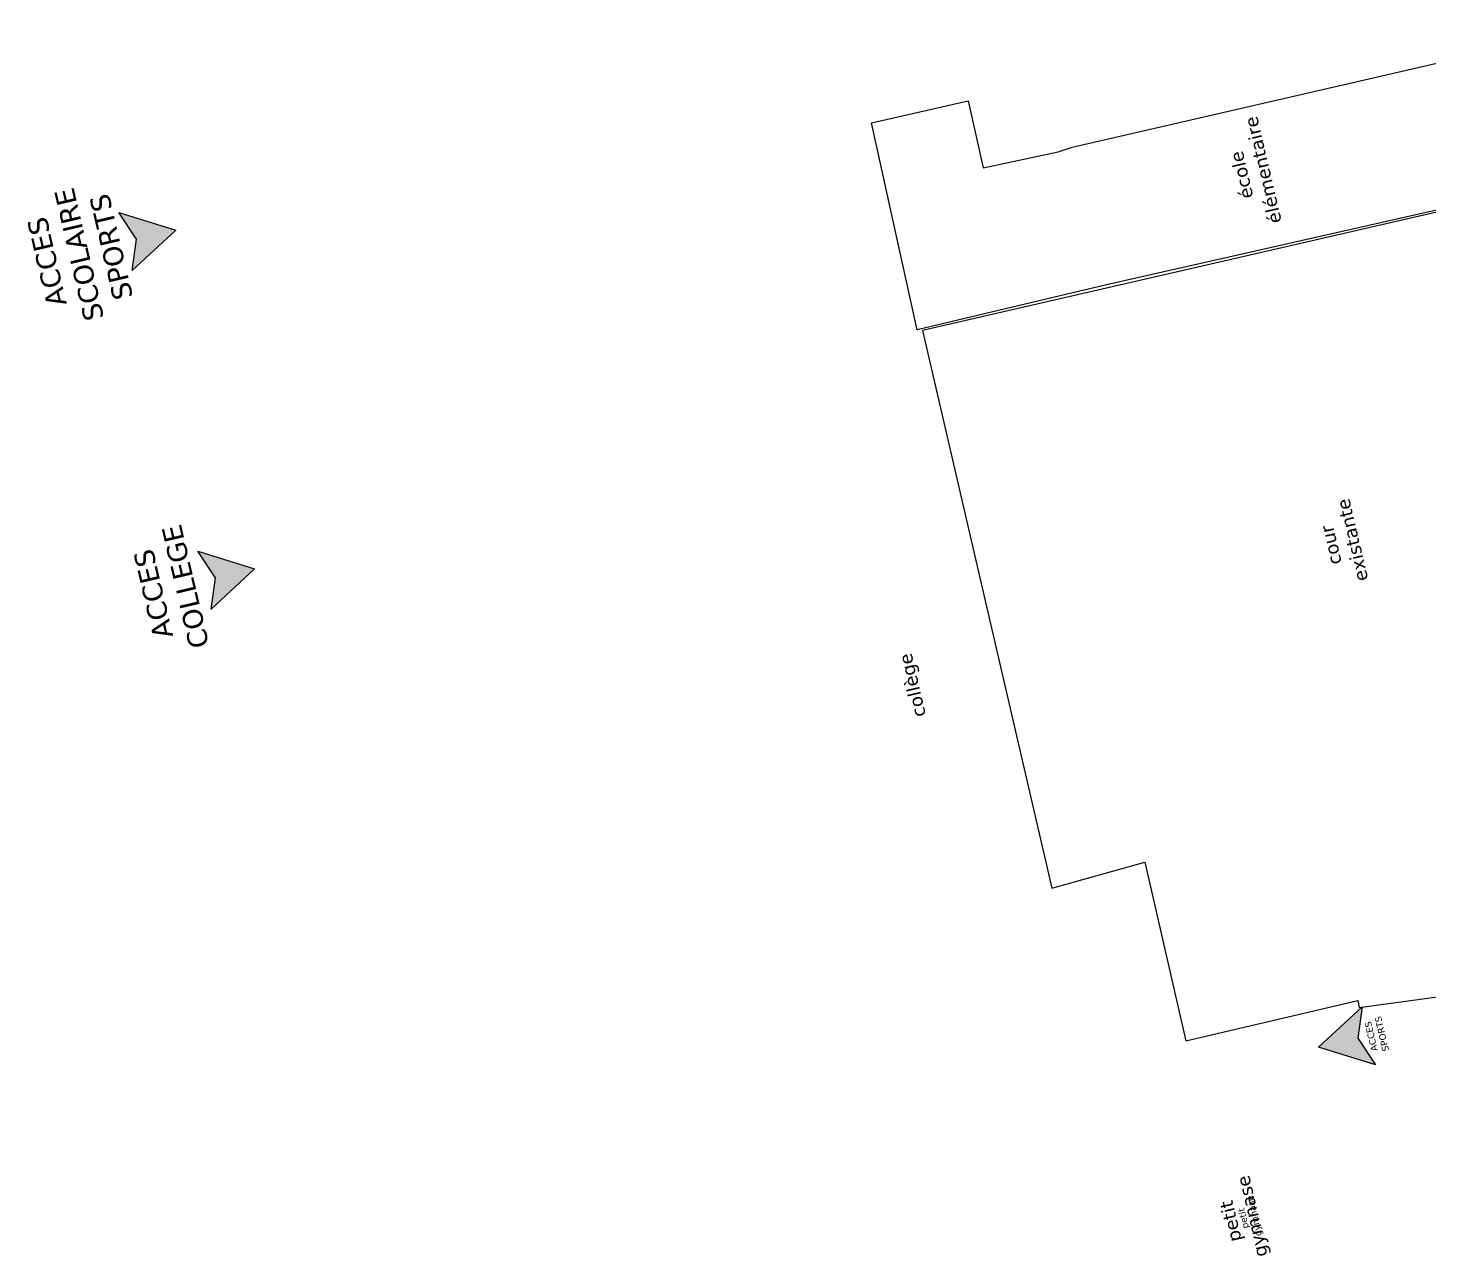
# Model space of a CAD drawing. Header units: metres. Extents: x 595893 to 596105, y 139631 to 139768.
# Drawn here: x 595893.1 to 595999.3, y 139631.3 to 139724.4 of the extents above; entities that cross this region are included whole.
import ezdxf

# ---------------------------------------------------------------- set-up
doc = ezdxf.new("R2010")
doc.units = ezdxf.units.M
doc.header["$MEASUREMENT"] = 0
doc.linetypes.add('02', pattern=[0.28, 0.2, -0.08])
for name, color, linetype in [('06-SYMB-DIVERS-0.20', 20, 'Continuous'), ('06-TXT-DIVERS-1-02.20', 2, 'Continuous'), ('06-TXT-DIVERS-2-02.20', 5, 'Continuous')]:
    doc.layers.add(name, color=color, linetype=linetype)
doc.styles.add('locaux 200', font='verdana.ttf', dxfattribs={"height": 0.35})

# ---------------------------------------------------------------- blocks, each defined once
blk = doc.blocks.new('A$C69772187')
at = {"layer": '06-SYMB-DIVERS-0.20'}
h = blk.add_hatch(color=256, dxfattribs=at)
h.dxf.hatch_style = 1
h.paths.add_polyline_path([(-3.89, 2.27), (0, 0), (-3.91, -2.23), (-3.05, 0.01)])
blk.add_lwpolyline([(-3.89, 2.27), (0, 0), (-3.91, -2.23), (-3.05, 0.01), (-3.89, 2.27)], dxfattribs=at)

msp = doc.modelspace()

# ---------------------------------------------------------------- linework, layer by layer
at = {"layer": 'Defpoints', "elevation": 61.684}
msp.add_lwpolyline([(596013.908, 139713.699), (596013.908, 139713.699), (596010.359, 139712.952), (595974.825, 139704.931), (595960.491, 139701.513), (595957.023, 139717.186), (595964.346, 139718.875), (595965.473, 139713.783), (595971.163, 139714.999), (595972.24, 139715.35), (596011.394, 139724.383)], close=True, dxfattribs=at)
at = {"layer": 'Defpoints'}
msp.add_lwpolyline([(595960.892, 139701.458), (595970.687, 139659.195), (595977.747, 139661.175), (595980.851, 139647.635), (595993.882, 139650.685), (595993.975, 139650.156), (596027.155, 139654.666), (596027.355, 139654.693), (596029.556, 139655.122), (596027.887, 139662.499), (596025.555, 139661.955), (596023.069, 139673.102), (596014.622, 139671.238), (596012.854, 139679.101), (596016.186, 139679.871), (596009.479, 139710.055), (596014.037, 139711.118), (596013.49, 139713.551)], close=True, dxfattribs=at)

# ---------------------------------------------------------------- block references
at = {"layer": '06-TXT-DIVERS-1-02.20', "rotation": 13.12127038397291}
for p in [(595904.285, 139709.063), (595910.266, 139683.406)]:
    msp.add_blockref('A$C69772187', p, dxfattribs=at)
at = {"layer": '06-TXT-DIVERS-2-02.20', "rotation": 193.1212703839729}
msp.add_blockref('A$C69772187', (595990.91, 139647.138), dxfattribs=at)

# ---------------------------------------------------------------- texts
at = {"layer": '06-TXT-DIVERS-1-02.20', "char_height": 1, "width": 10.2052, "attachment_point": 5, "rotation": 103.12127, "style": 'locaux 200'}
for s, insert in [('école élémentaire', (595985.891, 139713.431)), ('cour\\Pexistante', (595992.662, 139685.387)), ('collège', (595960.249, 139674.597)), ('petit\\Pgymnase', (595985.188, 139634.169))]:
    msp.add_mtext(s, dxfattribs=dict(at, insert=insert))
at = {"layer": '06-TXT-DIVERS-1-02.20', "linetype": '02', "ltscale": 10, "char_height": 1.5, "width": 20.8587, "attachment_point": 5, "rotation": 103.12127, "style": 'locaux 200'}
for s, insert in [('ACCES\\PSCOLAIRE\\PSPORTS', (595896.967, 139707.225, -0.095)), ('ACCES\\PCOLLEGE', (595903.812, 139681.77, -0.095))]:
    msp.add_mtext(s, dxfattribs=dict(at, insert=insert))
at = {"layer": '06-TXT-DIVERS-2-02.20', "char_height": 0.5, "width": 10.2052, "attachment_point": 5, "rotation": 103.12127, "style": 'locaux 200'}
for s, insert in [('ACCES\\PSPORTS', (595995.298, 139648.063)), ('petit\\Pgymnase', (595985.675, 139634.282))]:
    msp.add_mtext(s, dxfattribs=dict(at, insert=insert))

doc.saveas('drawing.dxf')
